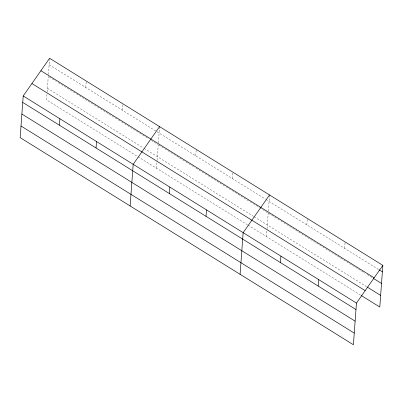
<?xml version="1.0" encoding="UTF-8"?>
<svg xmlns="http://www.w3.org/2000/svg" width="403" height="403" viewBox="0 0 403 403"><rect width="100%" height="100%" fill="white"/><g stroke="black" fill="none" stroke-linecap="round" stroke-linejoin="round"><path stroke-width="0.3" stroke-dasharray="2.02 1.51" d="M46.944 94.408L46.541 99.909L137.388 156.374M47.126 91.965L48.274 76.333M48.41 74.5L49.559 58.848M85.784 87.501L86.257 81.043M122.441 110.286L122.915 103.828M156.515 168.263L157.054 160.928M157.099 160.313L158.248 144.682M158.379 142.848L159.528 127.197M195.757 155.85L196.231 149.397M232.415 178.635L232.889 172.177M266.489 236.611L267.028 229.277M267.068 228.667L268.217 213.031M268.353 211.197L269.501 195.551M306.839 224.894L307.313 218.436M344.605 248.369L345.084 241.911M49.126 64.717L265.35 199.107M265.884 199.44L378.654 269.526M49.337 76.993L56.244 81.285M58.37 82.605L120.527 121.238M121.59 121.897L148.682 138.738M151.342 140.39L157.714 144.35M158.777 145.015L194.901 167.467M195.964 168.127L259.184 207.419M259.718 207.752L365.032 273.204M367.158 274.529L373.012 278.166M47.393 88.297L143.554 148.062M144.088 148.395L253.527 216.411M254.056 216.743L366.816 286.825M137.922 156.707L247.361 224.723M247.89 225.055L360.64 295.132"/><path stroke-width="0.6" d="M23.208 95.964L20.15 137.614L353.401 344.741L356.459 303.091L382.85 265.386L49.599 58.259L23.208 95.964L356.459 303.091M59.392 125.207L59.866 118.749M96.05 147.992L96.524 141.534M130.124 205.968L133.181 164.318L159.573 126.613M169.366 193.556L169.839 187.098M206.024 216.34L206.497 209.882M240.092 274.317L243.155 232.667L269.547 194.961M280.448 262.6L280.921 256.142M318.214 286.075L318.687 279.617M382.85 265.386L379.792 307.036L361.174 295.464M379.183 269.859L382.376 271.844M40.889 70.701L374.14 277.828M373.546 278.498L381.525 283.455M367.345 287.153L380.644 295.419M31.918 83.522L365.168 290.649M22.734 102.422L355.985 309.544M21.883 114.039L355.129 321.161M21.001 126.003L354.252 333.125"/></g></svg>
